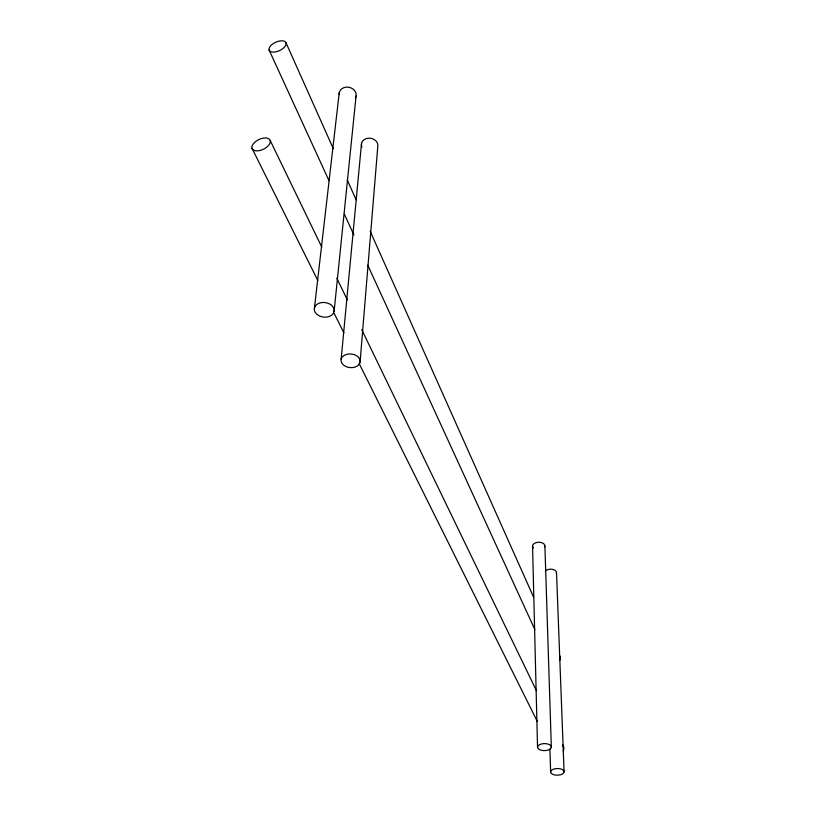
<?xml version="1.0" encoding="UTF-8"?>
<svg xmlns="http://www.w3.org/2000/svg" width="816" height="816" viewBox="0 0 816 816"><rect width="100%" height="100%" fill="white"/><g stroke="black" fill="none" stroke-linecap="round" stroke-linejoin="round"><path stroke-width="1.22" d="M360.05 362.477A9.608 6.803 5.7 0 0 347.351 354.226A9.608 6.803 5.7 0 0 344.434 365.721A9.608 6.803 5.7 0 0 360.05 362.477L377.777 146.625A8.293 6.803 8.2 0 0 368.985 138.159A8.293 6.803 8.2 0 0 361.876 146.941M341.149 359.203L361.519 143.402M334.081 311.61A9.996 7.303 7.6 0 0 320.749 302.736A9.996 7.303 7.6 0 0 317.954 315.109A9.996 7.303 7.6 0 0 334.081 311.61L356.062 96.104M314.425 308.101L339.242 92.687M251.95 148.186L317.781 280.429M334.234 313.497L343.883 332.877M359.203 363.65L537.397 721.619M270.239 140.587A9.935 5.345 -25.7 0 1 257.785 150.838A9.935 5.345 -25.7 0 1 255.286 141.811A9.935 5.345 -25.7 0 1 270.239 140.587L321.81 247.166M336.784 278.113L347.32 299.88M361.743 329.684L536.438 690.683M562.499 744.549L563.611 746.834M269.086 49.99L329.032 180.724M344.413 214.271L353.971 235.1M367.761 265.18L534.878 629.615M286.049 42.871A9.211 4.6 -24.6 0 1 274.553 52.051A9.211 4.6 -24.6 0 1 272.116 44.421A9.211 4.6 -24.6 0 1 286.049 42.871L333.285 148.645M347.3 180.03L356.123 199.787M370.138 231.173L533.654 597.312M556.522 572.791L564.08 771.834A6.722 3.346 -1 0 1 553.88 774.761A6.722 3.346 -1 0 1 554.125 768.968A6.722 3.346 -1 0 1 564.08 771.834M544.904 545.996L551.33 747.089A6.895 3.519 -0.8 0 1 540.896 750.169A6.895 3.519 -0.8 0 1 541.079 744.07A6.895 3.519 -0.8 0 1 551.33 747.089M549.933 749.078L550.637 771.895M532.542 546.118L537.54 747.16M339.17 94.574A8.578 7.222 11.4 0 1 349.105 87.292A8.578 7.222 11.4 0 1 355.388 97.869M562.958 745.62A6.151 5.284 -26.9 0 1 563.173 751.036M559.511 655.493A5.865 4.814 -24.1 0 1 559.705 660.419M545.282 571.067A6.049 3.641 -1.6 0 1 552.871 569.446A6.049 3.641 -1.6 0 1 556.288 573.73M533.348 548.005A6.181 3.805 -1.4 0 1 537.968 542.273A6.181 3.805 -1.4 0 1 544.68 546.975"/></g></svg>
